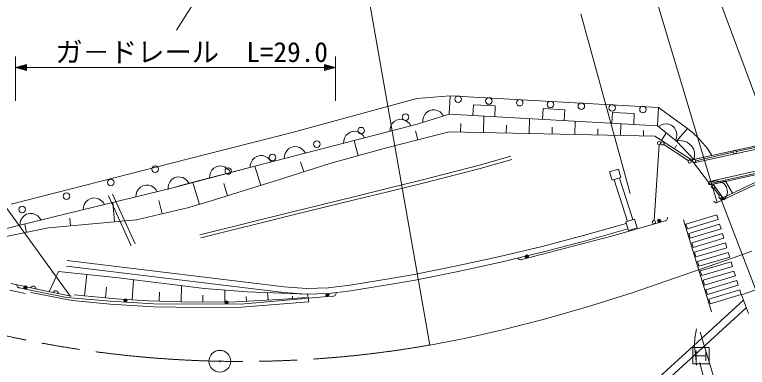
# Model space of a CAD drawing. Units: millimetres, scale not verified. Extents: x 40000 to 680000, y 20000 to 380000.
# Drawn here: x 187835 to 254982, y 288876 to 321236 of the extents above; entities that cross this region are included whole.
import ezdxf
from ezdxf.enums import TextEntityAlignment as Align

# ---------------------------------------------------------------- set-up
doc = ezdxf.new("R2010")
doc.units = ezdxf.units.MM
doc.header["$LTSCALE"] = 1000
doc.linetypes.add('CHAIN', pattern=[18.5, 12, -1.5, 3.5, -1.5])
for name, color, linetype, lineweight in [('M-BGD', 7, 'Continuous', 13), ('M-BGD-EXST', 7, 'Continuous', 13), ('M-BMK', 2, 'CHAIN', 13), ('M-BMK-SRVR', 3, 'Continuous', 13), ('M-STR-HTXT', 7, 'Continuous', 13), ('M-STR-STR1', 1, 'Continuous', 13), ('M-STR-STRC', 7, 'Continuous', 13)]:
    doc.layers.add(name, color=color, linetype=linetype, lineweight=lineweight)
doc.styles.add('ＭＳ ゴシック', font='')
doc.styles.get('ＭＳ ゴシック').set_extended_font_data('MS Gothic')

msp = doc.modelspace()

# ---------------------------------------------------------------- linework, layer by layer
at = {"layer": 'M-BGD'}
for p, q in [((224680, 313540), (227741, 313797)), ((227741, 313797), (227646, 312100)), ((227646, 312100), (227741, 313797)), ((227741, 313797), (246845, 312731)), ((213256, 310424), (224680, 313540)), ((229888, 312976), (229832, 311978)), ((231884, 312865), (229888, 312976)), ((225579, 312253), (225424, 312079)), ((225785, 312401), (225579, 312253)), ((226090, 312496), (225785, 312401)), ((226343, 312491), (226090, 312496)), ((226570, 312435), (226343, 312491)), ((226820, 312304), (226570, 312435)), ((226994, 312148), (226820, 312304)), ((231829, 311866), (231884, 312865)), ((236256, 312621), (236200, 311622)), ((238252, 312509), (236256, 312621)), ((238197, 311511), (238252, 312509)), ((242623, 312266), (242568, 311267)), ((244620, 312154), (242623, 312266)), ((246845, 312731), (246750, 311034)), ((246750, 311034), (246845, 312728)), ((246845, 312728), (249495, 310780)), ((223130, 311640), (222821, 311558)), ((223383, 311624), (223130, 311640)), ((223607, 311559), (223383, 311624)), ((224728, 311193), (227646, 312100)), ((227646, 312100), (224728, 311193)), ((225237, 311602), (225232, 311349)), ((225292, 311829), (225237, 311602)), ((225424, 312079), (225292, 311829)), ((227142, 311943), (226994, 312148)), ((227646, 312100), (246750, 311034)), ((246750, 311034), (227646, 312100)), ((230800, 310420), (230833, 311922)), ((234987, 310328), (235017, 311688)), ((244565, 311156), (244620, 312154)), ((221653, 310380), (224728, 311193)), ((224728, 311193), (221653, 310380)), ((222304, 311008), (222239, 310784)), ((222447, 311252), (222304, 311008)), ((222609, 311419), (222447, 311252)), ((222821, 311558), (222609, 311419)), ((223851, 311416), (223607, 311559)), ((224018, 311254), (223851, 311416)), ((224157, 311042), (224018, 311254)), ((228706, 310467), (228724, 311253)), ((232893, 310374), (232909, 311090)), ((237080, 310281), (237095, 310926)), ((239174, 310235), (239201, 311455)), ((243361, 310142), (243385, 311221)), ((248478, 309630), (246750, 311034)), ((247051, 311098), (246838, 310962)), ((247271, 311178), (247051, 311098)), ((247552, 311207), (247271, 311178)), ((247783, 311174), (247552, 311207)), ((248020, 311085), (247783, 311174)), ((248268, 310883), (248020, 311085)), ((203776, 308015), (213256, 310424)), ((210803, 307574), (221653, 310380)), ((221653, 310380), (210803, 307574)), ((218363, 310314), (218199, 310148)), ((218575, 310452), (218363, 310314)), ((218885, 310532), (218575, 310452)), ((219137, 310515), (218885, 310532)), ((219361, 310449), (219137, 310515)), ((219604, 310305), (219361, 310449)), ((219771, 310142), (219604, 310305)), ((227660, 310490), (221918, 309010)), ((222239, 310784), (222223, 310531)), ((224789, 309750), (224578, 310570)), ((246501, 310072), (227660, 310490)), ((241267, 310188), (241280, 310763)), ((245454, 310095), (245465, 310600)), ((247108, 309681), (247525, 310334)), ((248404, 310670), (248268, 310883)), ((248484, 310451), (248404, 310670)), ((249495, 310780), (248478, 309630)), ((248478, 309630), (249495, 310780)), ((248513, 310169), (248484, 310451)), ((249495, 310780), (249981, 310382)), ((249981, 310382), (250467, 309940)), ((217989, 309681), (217972, 309428)), ((218055, 309904), (217989, 309681)), ((218199, 310148), (218055, 309904)), ((219321, 308292), (218938, 309678)), ((219908, 309929), (219771, 310142)), ((246501, 310072), (249865, 307905)), ((248391, 309702), (248480, 309938)), ((250078, 307951), (248478, 309630)), ((248480, 309938), (248513, 310169)), ((248753, 309675), (248492, 309617)), ((248949, 309671), (248753, 309675)), ((249175, 309632), (248949, 309671)), ((249466, 309528), (249175, 309632)), ((249865, 307905), (257651, 309589)), ((257651, 309589), (249865, 307905)), ((250467, 309940), (250909, 309454)), ((212938, 308911), (212774, 308745)), ((213150, 309049), (212938, 308911)), ((213460, 309129), (213150, 309049)), ((213712, 309111), (213460, 309129)), ((213936, 309045), (213712, 309111)), ((214180, 308902), (213936, 309045)), ((214346, 308738), (214180, 308902)), ((221918, 309010), (216725, 307574)), ((246888, 309298), (246433, 302338)), ((247320, 309337), (249569, 307840)), ((248316, 308903), (248499, 309253)), ((249689, 309360), (249466, 309528)), ((249880, 309160), (249689, 309360)), ((250037, 308928), (249880, 309160)), ((250127, 308633), (250037, 308928)), ((250066, 307642), (257714, 309296)), ((250909, 309454), (251329, 308946)), ((251329, 308946), (251742, 308311)), ((253972, 308675), (257405, 309447)), ((210015, 308235), (209803, 308096)), ((210324, 308316), (210015, 308235)), ((210576, 308300), (210324, 308316)), ((210800, 308235), (210576, 308300)), ((211045, 308092), (210800, 308235)), ((212565, 308277), (212547, 308025)), ((212631, 308501), (212565, 308277)), ((212774, 308745), (212631, 308501)), ((214484, 308526), (214346, 308738)), ((230421, 307418), (233303, 308238)), ((251742, 308311), (250078, 307951)), ((250078, 307951), (250149, 308210)), ((250154, 308405), (250127, 308633)), ((250149, 308210), (250154, 308405)), ((250246, 307837), (253679, 308609)), ((187513, 303860), (203776, 308015)), ((209498, 307685), (209432, 307461)), ((209640, 307929), (209498, 307685)), ((209803, 308096), (209640, 307929)), ((209963, 307353), (210803, 307574)), ((210803, 307574), (209963, 307353)), ((211212, 307929), (211045, 308092)), ((211350, 307718), (211212, 307929)), ((216725, 307574), (211930, 306049)), ((214328, 306811), (214032, 307740)), ((230503, 307130), (233385, 307949)), ((249865, 307905), (251594, 305636)), ((202340, 305341), (209963, 307353)), ((209963, 307353), (203356, 305651)), ((205919, 306972), (205775, 306728)), ((206083, 307138), (205919, 306972)), ((206295, 307275), (206083, 307138)), ((206605, 307355), (206295, 307275)), ((206858, 307337), (206605, 307355)), ((207081, 307271), (206858, 307337)), ((207325, 307127), (207081, 307271)), ((207491, 306964), (207325, 307127)), ((207628, 306751), (207491, 306964)), ((209432, 307461), (209416, 307209)), ((210405, 305574), (209860, 307325)), ((225085, 306045), (230421, 307418)), ((225160, 305754), (230503, 307130)), ((243164, 307068), (242350, 306825)), ((243396, 306294), (243164, 307068)), ((258182, 307419), (251394, 305899)), ((258248, 307126), (251594, 305636)), ((251594, 305636), (258248, 307126)), ((257950, 307176), (251715, 305789)), ((252545, 304350), (257956, 306903)), ((202450, 306253), (202244, 306107)), ((202757, 306346), (202450, 306253)), ((203009, 306340), (202757, 306346)), ((203236, 306283), (203009, 306340)), ((203485, 306150), (203236, 306283)), ((205709, 306505), (205691, 306252)), ((205775, 306728), (205709, 306505)), ((242350, 306825), (242582, 306050)), ((242582, 306050), (243396, 306294)), ((243256, 306239), (244500, 302433)), ((258190, 306792), (252744, 304241)), ((199571, 305528), (199357, 305393)), ((199881, 305604), (199571, 305528)), ((200134, 305584), (199881, 305604)), ((200356, 305515), (200134, 305584)), ((201955, 305684), (201898, 305458)), ((202088, 305934), (201955, 305684)), ((202244, 306107), (202088, 305934)), ((203356, 305651), (202340, 305341)), ((203658, 305994), (203485, 306150)), ((203805, 305787), (203658, 305994)), ((204760, 303828), (204163, 305822)), ((211930, 306049), (205831, 304148)), ((207356, 304624), (207003, 305755)), ((221974, 305283), (225085, 306045)), ((222045, 304991), (225160, 305754)), ((242762, 306077), (244006, 302271)), ((251969, 305960), (251726, 305889)), ((251859, 305696), (252971, 305945)), ((252729, 304437), (251859, 305696)), ((252201, 305975), (251969, 305960)), ((252480, 305924), (252201, 305975)), ((252692, 305828), (252480, 305924)), ((252894, 305676), (252692, 305828)), ((253076, 305412), (252894, 305676)), ((252971, 305945), (253625, 304860)), ((192684, 302977), (202340, 305341)), ((202340, 305341), (192684, 302977)), ((199044, 304987), (198975, 304764)), ((199191, 305229), (199044, 304987)), ((199357, 305393), (199191, 305229)), ((200598, 305368), (200356, 305515)), ((200762, 305202), (200598, 305368)), ((200897, 304988), (200762, 305202)), ((201898, 305458), (201891, 305205)), ((218912, 304524), (221974, 305283)), ((218984, 304233), (222045, 304991)), ((251924, 305322), (252438, 304617)), ((253625, 304860), (252729, 304437)), ((253147, 305169), (253076, 305412)), ((253111, 304658), (253162, 304937)), ((253162, 304937), (253147, 305169)), ((194528, 304211), (194363, 304047)), ((194742, 304346), (194528, 304211)), ((195053, 304422), (194742, 304346)), ((195305, 304401), (195053, 304422)), ((195528, 304332), (195305, 304401)), ((195770, 304185), (195528, 304332)), ((195934, 304020), (195770, 304185)), ((196438, 304611), (198520, 300038)), ((196802, 304776), (198884, 300204)), ((198975, 304764), (198955, 304512)), ((213287, 303153), (218912, 304524)), ((213358, 302861), (218984, 304233)), ((252744, 304241), (252291, 304029)), ((252862, 304244), (253014, 304446)), ((253014, 304446), (253111, 304658)), ((194147, 303582), (194126, 303330)), ((194216, 303805), (194147, 303582)), ((194363, 304047), (194216, 303805)), ((196069, 303806), (195934, 304020)), ((196987, 302220), (196827, 303991)), ((203688, 303507), (199003, 302402)), ((201346, 302955), (201059, 304170)), ((205831, 304148), (203688, 303507)), ((251926, 304101), (251913, 304128)), ((251956, 304060), (251926, 304101)), ((252009, 304018), (251956, 304060)), ((252053, 303995), (252009, 304018)), ((252102, 303985), (252053, 303995)), ((252169, 303983), (252102, 303985)), ((252219, 303995), (252169, 303983)), ((252291, 304029), (252219, 303995)), ((179072, 299661), (192684, 302977)), ((192684, 302977), (179072, 299661)), ((188926, 302926), (188712, 302792)), ((189237, 303002), (188926, 302926)), ((189489, 302981), (189237, 303002)), ((189712, 302912), (189489, 302981)), ((189954, 302765), (189712, 302912)), ((204815, 301043), (213287, 303153)), ((204888, 300752), (213358, 302861)), ((249357, 302026), (252182, 302864)), ((252182, 302864), (252313, 302434)), ((188330, 302163), (188309, 301911)), ((188399, 302386), (188330, 302163)), ((188546, 302628), (188399, 302386)), ((188712, 302792), (188546, 302628)), ((190118, 302599), (189954, 302765)), ((190252, 302384), (190118, 302599)), ((199003, 302402), (190938, 301673)), ((192954, 301855), (192891, 302552)), ((246944, 302167), (242545, 300910)), ((244651, 302486), (243839, 302236)), ((243839, 302236), (244086, 301438)), ((244898, 301689), (244651, 302486)), ((247424, 302304), (246944, 302167)), ((247501, 302326), (247424, 302304)), ((247563, 302364), (247501, 302326)), ((247603, 302407), (247563, 302364)), ((247637, 302469), (247603, 302407)), ((247652, 302525), (247637, 302469)), ((247644, 302627), (247655, 302588)), ((247655, 302588), (247652, 302525)), ((251683, 293966), (249118, 302404)), ((252313, 302434), (249488, 301595)), ((190938, 301673), (186894, 300855)), ((188916, 301264), (188763, 302022)), ((243891, 302077), (240051, 301001)), ((244031, 301577), (240184, 300498)), ((244086, 301438), (244898, 301689)), ((249488, 301595), (249357, 302026)), ((249619, 301165), (252444, 302005)), ((252576, 301575), (249750, 300735)), ((252444, 302005), (252576, 301575)), ((242545, 300910), (234805, 298893)), ((240051, 301001), (236176, 299973)), ((249750, 300735), (249619, 301165)), ((249881, 300304), (252707, 301145)), ((252707, 301145), (252838, 300716)), ((240184, 300498), (236299, 299468)), ((250012, 299874), (249881, 300304)), ((252838, 300716), (250012, 299874)), ((250143, 299444), (252970, 300286)), ((252970, 300286), (253101, 299856)), ((236176, 299973), (232295, 299032)), ((253101, 299856), (250274, 299014)), ((232295, 299032), (228372, 298178)), ((236299, 299468), (232405, 298523)), ((233975, 298904), (233968, 298933)), ((233998, 298858), (233975, 298904)), ((234042, 298808), (233998, 298858)), ((234081, 298776), (234042, 298808)), ((234805, 298893), (234321, 298767)), ((250274, 299014), (250143, 299444)), ((250405, 298583), (253232, 299426)), ((253363, 298997), (250536, 298153)), ((253232, 299426), (253363, 298997)), ((212494, 295745), (192584, 298150)), ((212545, 296262), (192647, 298666)), ((228372, 298178), (224443, 297394)), ((232405, 298523), (228474, 297668)), ((234127, 298757), (234081, 298776)), ((234193, 298744), (234127, 298757)), ((234244, 298746), (234193, 298744)), ((234321, 298767), (234244, 298746)), ((250536, 298153), (250405, 298583)), ((250667, 297723), (253495, 298567)), ((253626, 298137), (250798, 297292)), ((253495, 298567), (253626, 298137)), ((191028, 295858), (191866, 297682)), ((191866, 297682), (197353, 297079)), ((228474, 297668), (224532, 296882)), ((250798, 297292), (250667, 297723)), ((250930, 296862), (253757, 297708)), ((253757, 297708), (253889, 297278)), ((194248, 295442), (194442, 297399)), ((197353, 297079), (205193, 296122)), ((198595, 295064), (198713, 296913)), ((222484, 297051), (218538, 296423)), ((224443, 297394), (222484, 297051)), ((224532, 296882), (222565, 296538)), ((251061, 296432), (250930, 296862)), ((253889, 297278), (251061, 296432)), ((251192, 296002), (254020, 296848)), ((254020, 296848), (254151, 296418)), ((187530, 296555), (188934, 296250)), ((188049, 296385), (188050, 296436)), ((188067, 296320), (188049, 296385)), ((188050, 296436), (188056, 296466)), ((188088, 296275), (188067, 296320)), ((188121, 296238), (188088, 296275)), ((188174, 296196), (188121, 296238)), ((188221, 296177), (188174, 296196)), ((188299, 296160), (188221, 296177)), ((188789, 296060), (188299, 296160)), ((190179, 295980), (188934, 296250)), ((189344, 296222), (189312, 296168)), ((189384, 296265), (189344, 296222)), ((189444, 296303), (189384, 296265)), ((189499, 296322), (189444, 296303)), ((189562, 296328), (189499, 296322)), ((189640, 296312), (189562, 296328)), ((189694, 296279), (189640, 296312)), ((189737, 296239), (189694, 296279)), ((189775, 296180), (189737, 296239)), ((189794, 296125), (189775, 296180)), ((189801, 296062), (189794, 296125)), ((196150, 295254), (196246, 296222)), ((203092, 294891), (203131, 296374)), ((205193, 296122), (209141, 295808)), ((214570, 296105), (212545, 296262)), ((216608, 296174), (214570, 296105)), ((218538, 296423), (216560, 296170)), ((222565, 296538), (218604, 295908)), ((254151, 296418), (251323, 295571)), ((187403, 295969), (188806, 295663)), ((192618, 295275), (188789, 296060)), ((189307, 295758), (193101, 294999)), ((193003, 295400), (190179, 295980)), ((191378, 295795), (191346, 295740)), ((191417, 295838), (191378, 295795)), ((191476, 295877), (191417, 295838)), ((191531, 295896), (191476, 295877)), ((191594, 295904), (191531, 295896)), ((191673, 295888), (191594, 295904)), ((191727, 295856), (191673, 295888)), ((191770, 295817), (191727, 295856)), ((191809, 295757), (191770, 295817)), ((191829, 295702), (191809, 295757)), ((191836, 295640), (191829, 295702)), ((197100, 295159), (193297, 295537)), ((201091, 294943), (201113, 295780)), ((205094, 294872), (205090, 295503)), ((207095, 294884), (207089, 295972)), ((209141, 295808), (214685, 295595)), ((211058, 295050), (211021, 295736)), ((214559, 295584), (212494, 295745)), ((216626, 295654), (214559, 295584)), ((214782, 294890), (214685, 295595)), ((218604, 295908), (216626, 295654)), ((217206, 295478), (217159, 295443)), ((217252, 295532), (217206, 295478)), ((217277, 295584), (217252, 295532)), ((217292, 295646), (217277, 295584)), ((217288, 295686), (217292, 295646)), ((251323, 295571), (251192, 296002)), ((251454, 295141), (254283, 295989)), ((254414, 295559), (251585, 294711)), ((254283, 295989), (254414, 295559)), ((255765, 295997), (254451, 295515)), ((254451, 295515), (255077, 293812)), ((196590, 294938), (192618, 295275)), ((193101, 294999), (196577, 294677)), ((200567, 294712), (196590, 294938)), ((200090, 294969), (197100, 295159)), ((204093, 294865), (200090, 294969)), ((208096, 294890), (204093, 294865)), ((212045, 295103), (208096, 294890)), ((216513, 295366), (208569, 294661)), ((208622, 294401), (214782, 294890)), ((209083, 294943), (209060, 295380)), ((214579, 295273), (212045, 295103)), ((213312, 295188), (213296, 295418)), ((217012, 295410), (216513, 295366)), ((217091, 295417), (217012, 295410)), ((217159, 295443), (217091, 295417)), ((254627, 295037), (239455, 281208)), ((251585, 294711), (251454, 295141)), ((196577, 294677), (200582, 294436)), ((208569, 294661), (200567, 294712)), ((200582, 294436), (204600, 294364)), ((204600, 294364), (208622, 294401)), ((254887, 294328), (239926, 280691)), ((250155, 291565), (250322, 292397)), ((250126, 290927), (250155, 291565)), ((250310, 289086), (250126, 290927))]:
    msp.add_line(p, q, dxfattribs=at)
for centre, radius in [((228473, 313470), 300), ((231297, 313312), 300), ((234121, 313155), 300), ((236945, 312997), 300), ((239769, 312840), 300), ((242593, 312682), 300), ((245417, 312524), 300), ((223650, 311829), 300), ((219591, 310593), 300), ((215533, 309358), 300), ((246898, 309448), 150), ((247196, 309420), 150), ((211474, 308122), 300), ((253826, 308642), 150), ((249694, 307756), 150), ((250099, 307804), 150), ((200709, 307062), 300), ((207415, 306886), 300), ((196651, 305827), 300), ((251568, 305757), 150), ((251836, 305444), 150), ((192592, 304591), 300), ((252526, 304496), 150), ((252680, 304377), 150), ((252680, 304377), 90), ((252680, 304377), 30), ((188533, 303356), 300), ((246423, 302188), 150), ((246902, 302311), 150), ((246902, 302311), 90), ((246902, 302311), 30), ((234767, 299038), 150), ((234767, 299038), 90), ((234767, 299038), 30), ((188819, 296207), 150), ((188819, 296207), 90), ((188819, 296207), 30), ((216500, 295515), 150), ((216500, 295515), 90), ((216500, 295515), 30), ((197987, 295009), 150), ((197987, 295009), 90), ((197987, 295009), 30), ((207260, 294819), 150), ((207260, 294819), 90), ((207260, 294819), 30)]:
    msp.add_circle(centre, radius, dxfattribs=at)
at = {"layer": 'M-BGD-EXST'}
for p, q in [((252213, 304008), (246780, 322169)), ((244229, 304821), (239726, 321303)), ((250671, 292108), (259831, 261549)), ((249981, 289185), (249981, 290685)), ((249981, 290685), (251481, 290685)), ((250281, 290385), (250281, 289485)), ((251181, 290385), (251181, 289485)), ((251481, 290685), (251481, 289185)), ((250281, 289935), (251181, 289935)), ((251481, 289185), (249981, 289185)), ((250627, 289312), (257988, 259377))]:
    msp.add_line(p, q, dxfattribs=at)
at = {"layer": 'M-BMK'}
for points in [[(236382, 293298), (240419, 294456), (244426, 295712), (253688, 298915), (255379, 299530)], [(225886, 290926), (229225, 291569), (232542, 292314), (236382, 293298)]]:
    msp.add_lwpolyline(points, dxfattribs=at)
for start, end in [(251.75031, 263.20947), (274.66863, 279.96063), (263.20947, 274.66863)]:
    msp.add_arc((208589, 389418), 100000, start, end, dxfattribs=at)
at = {"layer": 'M-BMK-SRVR'}
for radius in [1000, 40]:
    msp.add_circle((206638, 289437), radius, dxfattribs=at)
at = {"layer": 'M-STR-HTXT'}
for p, q in [((260294, 301338), (244701, 343550)), ((225886, 290926), (218103, 335247)), ((204206, 322233), (202663, 319822)), ((187908, 313318), (187908, 317394)), ((217229, 317394), (217229, 313318)), ((187908, 316394), (188908, 316674)), ((187908, 316394), (217229, 316394)), ((188908, 316114), (187908, 316394)), ((188188, 316394), (188868, 316594)), ((188868, 316194), (188188, 316394)), ((188348, 316394), (188828, 316514)), ((188828, 316274), (188348, 316394)), ((188588, 316394), (188788, 316434)), ((188788, 316354), (188588, 316394)), ((188788, 316434), (188788, 316354)), ((188828, 316514), (188828, 316274)), ((188868, 316594), (188868, 316194)), ((188908, 316674), (188908, 316114)), ((216229, 316114), (216229, 316674)), ((216229, 316674), (217229, 316394)), ((217229, 316394), (216229, 316114)), ((216269, 316194), (216269, 316594)), ((216269, 316594), (216949, 316394)), ((216949, 316394), (216269, 316194)), ((216309, 316274), (216309, 316514)), ((216309, 316514), (216789, 316394)), ((216789, 316394), (216309, 316274)), ((216349, 316354), (216349, 316434)), ((216349, 316434), (216549, 316394)), ((216549, 316394), (216349, 316354))]:
    msp.add_line(p, q, dxfattribs=at)
at = {"layer": 'M-STR-STR1'}
msp.add_line((252545, 304350), (255854, 295755), dxfattribs=at)
at = {"layer": 'M-STR-STRC'}
msp.add_line((180970, 311939), (192947, 295385), dxfattribs=at)

# ---------------------------------------------------------------- texts
at = {"layer": 'M-STR-HTXT', "style": 'ＭＳ ゴシック'}
msp.add_text('ガ－ドレール\u3000L=29.0', height=1833, dxfattribs=at).set_placement((191563, 316338), align=Align.BOTTOM_LEFT)

doc.saveas('drawing.dxf')
